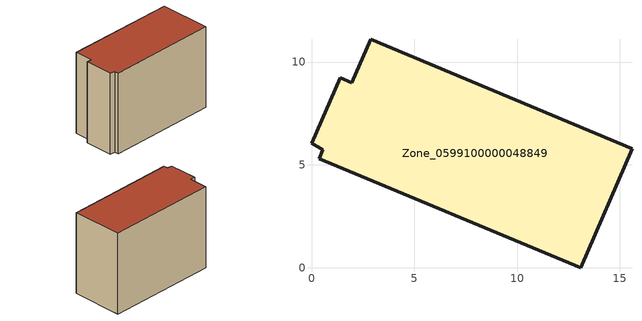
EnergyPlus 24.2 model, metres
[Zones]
Zone_0599100000048849
 floor ground (C_G): 0.55,5.73 0,6.06 1.4,9.24 1.96,9 2.87,11.1 15.59,5.78 13.09,0 0.37,5.29 z0
 wall outside (C_F): 0,6.06 0.55,5.73 0.37,5.29 13.09,0 15.59,5.78 2.87,11.1 1.96,9 1.4,9.24 0,6.06 z0:10.09
 roof outside (C_R): 0.55,5.73 0.37,5.29 13.09,0 15.59,5.78 2.87,11.1 1.96,9 1.4,9.24 0,6.06 z10.09
[BUILDING]
Pand.0599100000048849: North Axis=0; Terrain=City; Loads Convergence Tolerance Value=0.04; Temperature Convergence Tolerance Value=0.4; Solar Distribution=FullExterior; Maximum Number of Warmup Days=25; Minimum Number of Warmup Days=1
[Site:Location]
Rotterdam.The.Hague.AP_ZH_NLD Design_Conditions: Latitude=51.96; Longitude=4.45; Time Zone=1; Elevation=-4.5
[SITE:GROUNDTEMPERATURE:BUILDINGSURFACE]
18, 18, 18, 18, 18, 18, 18, 18, 18, 18, 18, 18
[MATERIAL] Thermal Absorptance=0.9; Solar Absorptance=0.7; Visible Absorptance=0.7
Name | Roughness | Thickness | Conductivity | Density | Specific Heat
G.TI.1946 | MediumSmooth | 0.15 | 1 | 540 | 1210
F.TI.1946 | Rough | 0.3 | 0.857143 | 1920 | 840
R.TI.1946 | MediumRough | 0.2 | 0.1 | 1500 | 1000
[CONSTRUCTION]
C_G: G.TI.1946
C_F: F.TI.1946
C_R: R.TI.1946
[ZONE]
Zone_0599100000048849: Type=1; Multiplier=1; Ceiling Height=Autocalculate; Volume=Autocalculate; Floor Area=autocalculate; Part of Total Floor Area=Yes
[ZONEINFILTRATION:DESIGNFLOWRATE]
Infil_Zone_0599100000048849: Zone or ZoneList or Space or SpaceList=Zone_0599100000048849; Schedule=AlwaysOn; Design Flow Rate Calculation Method=Flow/Area; Flow Rate per Floor Area=0.003; Constant Term Coefficient=1; Temperature Term Coefficient=0; Velocity Term Coefficient=0; Velocity Squared Term Coefficient=0
[HVACTEMPLATE:ZONE:IDEALLOADSAIRSYSTEM]
Zone_0599100000048849: Maximum Heating Supply Air Temperature=50; Minimum Cooling Supply Air Temperature=13; Maximum Heating Supply Air Humidity Ratio=0.0156; Minimum Cooling Supply Air Humidity Ratio=0.0077; Heating Limit=NoLimit; Cooling Limit=NoLimit; Dehumidification Control Type=ConstantSensibleHeatRatio; Cooling Sensible Heat Ratio=0.7; Dehumidification Setpoint=60; Humidification Control Type=None; Humidification Setpoint=30; Outdoor Air Method=None; Outdoor Air Flow Rate per Person=0.00944; Outdoor Air Flow Rate per Zone Floor Area=0; Outdoor Air Flow Rate per Zone=0; Demand Controlled Ventilation Type=None; Outdoor Air Economizer Type=NoEconomizer; Heat Recovery Type=None; Sensible Heat Recovery Effectiveness=0.7; Latent Heat Recovery Effectiveness=0.65
[ZONECONTROL:THERMOSTAT]
ThermostatControl_Zone_0599100000048849: Zone or ZoneList=Zone_0599100000048849; Control Type Schedule=DualSetpointControlType; Control 1=Thermostat_Zone_0599100000048849; Temperature Difference Between Cutout And Setpoint=0
[THERMOSTATSETPOINT:DUALSETPOINT]
Thermostat_Zone_0599100000048849: Heating Setpoint Temperature Schedule=HeatingSetpoint_Zone_0599100000048849; Cooling Setpoint Temperature Schedule=CoolingSetpoint_Zone_0599100000048849
[SCHEDULE:COMPACT]
HeatingSetpoint_Zone_0599100000048849: Through: 12/31, For: AllDays, Until: 24:00, 21
CoolingSetpoint_Zone_0599100000048849: Through: 12/31, For: AllDays, Until: 24:00, 24
DualSetpointControlType: Through: 12/31, For: AllDays, Until: 24:00, 4
AlwaysOn: Through: 12/31, For: AllDays, Until: 24:00, 1
